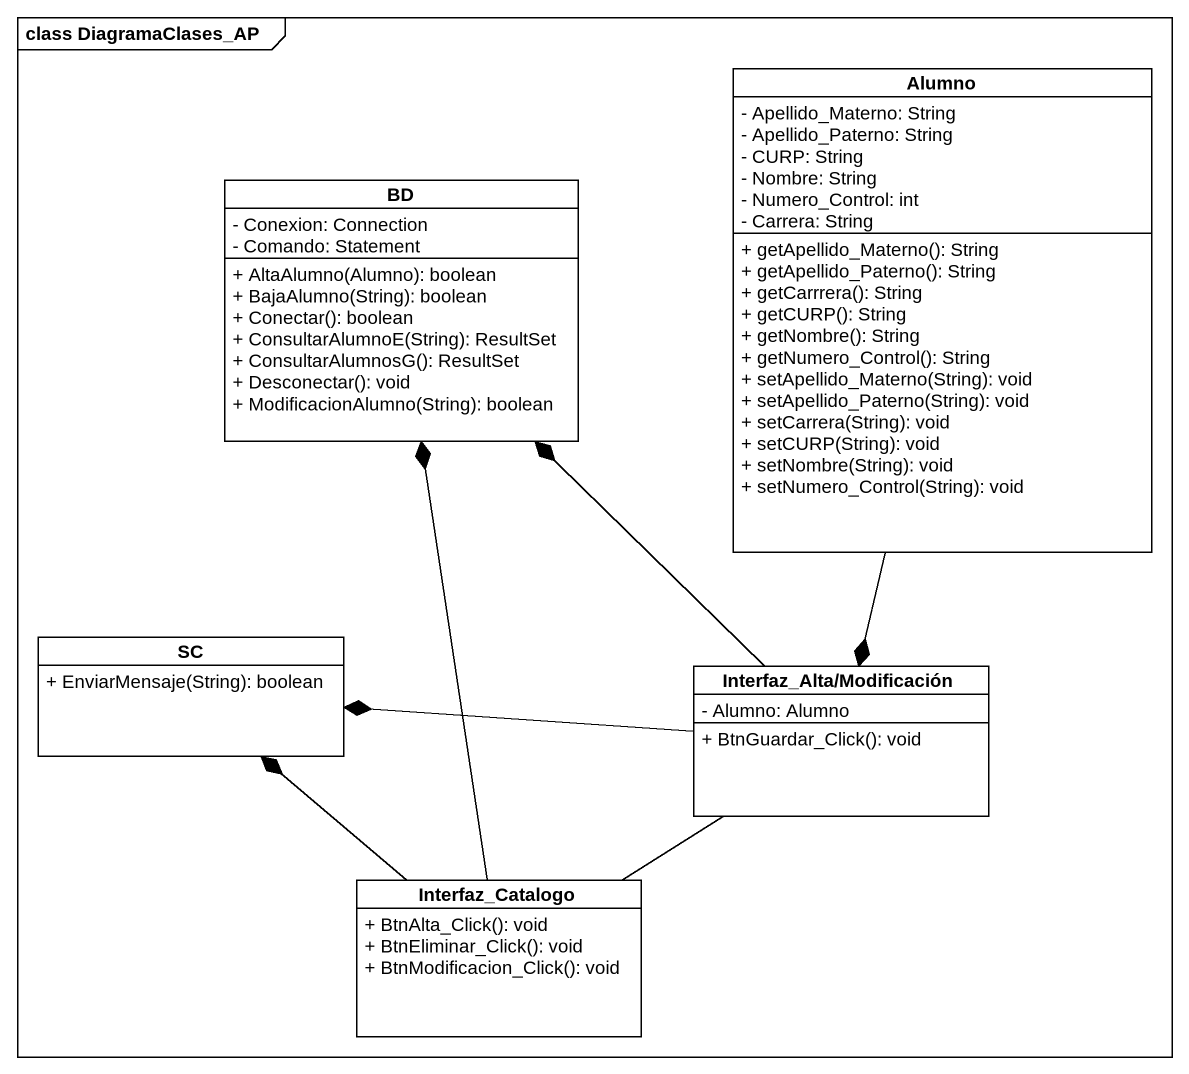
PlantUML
@startuml
mainframe class DiagramaClases_AP
hide circle
hide empty members
skinparam classAttributeIconSize 0
class Alumno {
  - Apellido_Materno: String
  - Apellido_Paterno: String
  - CURP: String
  - Nombre: String
  - Numero_Control: int
  - Carrera: String
  + getApellido_Materno(): String
  + getApellido_Paterno(): String
  + getCarrrera(): String
  + getCURP(): String
  + getNombre(): String
  + getNumero_Control(): String
  + setApellido_Materno(String): void
  + setApellido_Paterno(String): void
  + setCarrera(String): void
  + setCURP(String): void
  + setNombre(String): void
  + setNumero_Control(String): void
}
class BD {
  - Conexion: Connection
  - Comando: Statement
  + AltaAlumno(Alumno): boolean
  + BajaAlumno(String): boolean
  + Conectar(): boolean
  + ConsultarAlumnoE(String): ResultSet
  + ConsultarAlumnosG(): ResultSet
  + Desconectar(): void
  + ModificacionAlumno(String): boolean
}
class SC {
  + EnviarMensaje(String): boolean
}
class "Interfaz_Alta/Modificación" as Interfaz_Alta_Modificación {
  - Alumno: Alumno
  + BtnGuardar_Click(): void
}
class Interfaz_Catalogo {
  + BtnAlta_Click(): void
  + BtnEliminar_Click(): void
  + BtnModificacion_Click(): void
}
Alumno --* Interfaz_Alta_Modificación
Interfaz_Alta_Modificación -up-* BD
Interfaz_Alta_Modificación -left-* SC
Interfaz_Alta_Modificación -- Interfaz_Catalogo
Interfaz_Catalogo -up-* BD
Interfaz_Catalogo -up-* SC
@enduml
